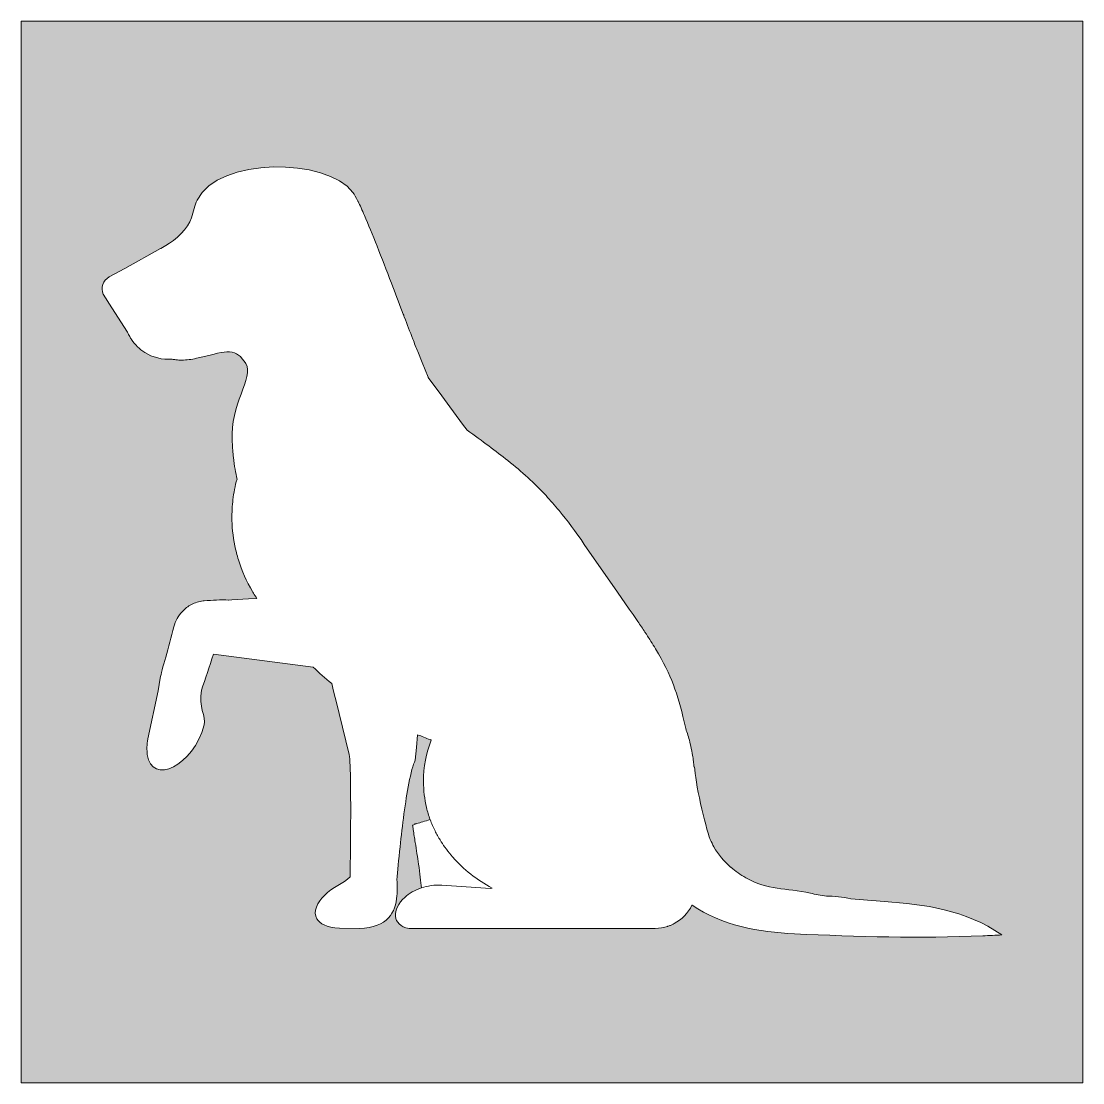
# Model space of a CAD drawing. Extents: x 259 to 1424, y -885 to -136.
# Drawn here: x 258.9 to 582.9, y -459.6 to -135.6 of the extents above; entities that cross this region are included whole.
import ezdxf

# ---------------------------------------------------------------- set-up
doc = ezdxf.new("R2010")
doc.units = 0
doc.header["$MEASUREMENT"] = 0
doc.layers.add('Layer 1', color=7, linetype='Continuous', lineweight=0)

msp = doc.modelspace()

# ---------------------------------------------------------------- hatches: boundary and pattern name
at = {"layer": 'Layer 1', "true_color": 0x222a39, "transparency": 33554687}
h = msp.add_hatch(color=179, dxfattribs=at)
h.dxf.hatch_style = 2
edge = h.paths.add_edge_path()
edge.add_spline(control_points=[(552.47, -414.8), (533.29, -415.63), (514.19, -415.06), (494.99, -414.19), (484.12, -413.69), (472.81, -411.65), (463.68, -405.4), (463.67, -405.41), (463.67, -405.41), (463.67, -405.42), (462.43, -407.89), (460.65, -409.83), (458.19, -411.07), (457.89, -411.24), (457.58, -411.4), (457.28, -411.5), (457.02, -411.63), (456.73, -411.74), (456.45, -411.83), (456.39, -411.87), (456.3, -411.9), (456.23, -411.92), (456.23, -411.92), (456.23, -411.91), (456.23, -411.91), (455.06, -412.3), (453.8, -412.52), (452.48, -412.52), (452.48, -412.52), (384.28, -412.52), (384.28, -412.52), (380.56, -412.52), (377.32, -412.52), (377.32, -412.52), (371.93, -411.66), (372.09, -406.64), (376.03, -403.05), (377.33, -401.86), (379.04, -400.82), (381.1, -400.14), (382.92, -399.54), (385.02, -399.22), (387.35, -399.32), (387.35, -399.32), (402.16, -400.32), (402.16, -400.32), (402.16, -400.32), (402.66, -400.25), (402.66, -400.25), (398.01, -397.7), (393.94, -394.49), (390.65, -390.76), (390.47, -390.56), (390.29, -390.35), (390.12, -390.14), (389.46, -389.37), (388.84, -388.57), (388.25, -387.76), (387.73, -387.03), (387.23, -386.28), (386.76, -385.5), (386.65, -385.32), (386.54, -385.14), (386.44, -384.95), (386.28, -384.7), (386.14, -384.45), (386, -384.19), (385.74, -383.73), (385.49, -383.26), (385.26, -382.79), (384.7, -381.66), (384.2, -380.51), (383.76, -379.32), (383.32, -378.12), (382.95, -376.88), (382.65, -375.62), (382.04, -373.08), (381.72, -370.44), (381.72, -367.7), (381.72, -363.29), (382.54, -359.03), (384.1, -355.07), (383.97, -355.03), (383.86, -354.99), (383.73, -354.92), (382.45, -354.44), (381.19, -353.94), (379.93, -353.4), (379.93, -353.4), (379.57, -357.29), (379.57, -357.29), (379.57, -357.29), (379.21, -361.15), (379.21, -361.15), (378.51, -362.6), (377.86, -365.12), (377.25, -368.23), (376.16, -373.77), (375.25, -381.16), (374.56, -387.6), (374.57, -387.61), (374.57, -387.62), (374.56, -387.63), (374.15, -391.56), (373.82, -395.13), (373.6, -397.71), (373.7, -399.28), (373.76, -400.95), (373.62, -402.58), (373.19, -407.59), (370.9, -412.24), (362.12, -412.6), (362.12, -412.6), (356.08, -412.45), (356.08, -412.45), (352.07, -412.19), (350.01, -411.08), (349.16, -409.62), (347.9, -407.47), (349.4, -404.53), (351.47, -402.47), (354.01, -399.93), (357.27, -398.79), (359.31, -396.8), (359.32, -396.4), (359.32, -395.99), (359.33, -395.55), (359.33, -395.22), (359.34, -394.88), (359.34, -394.53), (359.39, -391.63), (359.43, -388.02), (359.46, -384.22), (359.49, -380.51), (359.51, -376.63), (359.49, -373.04), (359.49, -371.44), (359.48, -369.9), (359.45, -368.47), (359.39, -364.19), (359.27, -360.81), (359.03, -359.46), (359.03, -359.46), (355.95, -346.91), (355.95, -346.91), (355.95, -346.91), (355.22, -343.95), (355.22, -343.95), (355.22, -343.95), (355.22, -343.94), (355.22, -343.94), (355.22, -343.94), (354.29, -340.15), (354.29, -340.15), (354.29, -340.15), (353.7, -337.74), (353.7, -337.74), (351.76, -336.17), (349.87, -334.52), (348.05, -332.78), (348.05, -332.78), (317.6, -328.87), (317.6, -328.87), (316.4, -332.59), (315.12, -336.39), (313.97, -339.83), (312.84, -344.85), (315.47, -347.85), (314.8, -350.44), (311.49, -362.94), (298.75, -369.06), (297.42, -359.42), (297.25, -358.12), (297.27, -356.53), (297.55, -354.64), (297.55, -354.64), (300.73, -340.02), (300.73, -340.02), (300.73, -340.02), (301.38, -336.11), (301.38, -336.11), (301.75, -333.96), (304.05, -326.45), (305.53, -320.5), (305.75, -319.6), (306.08, -318.76), (306.52, -317.98), (306.95, -317.17), (307.49, -316.42), (308.13, -315.76), (308.92, -314.93), (309.85, -314.22), (310.88, -313.68), (311.97, -313.11), (313.18, -312.73), (314.45, -312.58), (314.56, -312.56), (314.66, -312.55), (314.77, -312.54), (317.32, -312.32), (319.84, -312.19), (322.25, -312.32), (322.25, -312.32), (322.32, -312.32), (322.32, -312.32), (322.32, -312.32), (323.23, -312.27), (323.23, -312.27), (323.23, -312.27), (328.35, -311.98), (328.35, -311.98), (328.35, -311.98), (330.87, -311.84), (330.87, -311.84), (330.5, -311.3), (330.17, -310.77), (329.84, -310.23), (329.84, -310.23), (329.66, -309.92), (329.66, -309.92), (329.66, -309.92), (329.54, -309.71), (329.54, -309.71), (327.71, -306.62), (326.26, -303.38), (325.23, -300.01), (324.79, -298.6), (324.43, -297.16), (324.14, -295.71), (323.54, -292.8), (323.24, -289.83), (323.25, -286.86), (323.25, -286.86), (323.25, -286.82), (323.25, -286.82), (323.25, -286.55), (323.25, -286.27), (323.26, -286), (323.27, -285.64), (323.28, -285.28), (323.3, -284.92), (323.32, -284.36), (323.36, -283.81), (323.4, -283.25), (323.45, -282.74), (323.5, -282.23), (323.56, -281.72), (323.8, -279.59), (324.21, -277.48), (324.8, -275.39), (324.8, -275.39), (324.8, -275.38), (324.8, -275.37), (324.39, -273.48), (324, -271.31), (323.72, -268.84), (323.63, -268.11), (323.56, -267.35), (323.49, -266.57), (323.37, -265.01), (323.3, -263.35), (323.3, -261.6), (323.43, -251.11), (330.72, -243.15), (326.96, -239.39), (324.13, -235), (320.72, -236.59), (312.41, -238.52), (310.95, -238.85), (309.45, -239.07), (307.93, -239.07), (307.34, -239.07), (306.76, -239.04), (306.15, -238.96), (305.76, -238.91), (305.36, -238.87), (304.97, -238.78), (301.97, -239.02), (299.06, -238.26), (296.64, -236.72), (295.03, -235.72), (293.64, -234.37), (292.58, -232.74), (292.4, -232.46), (292.23, -232.19), (292.05, -231.89), (291.82, -231.46), (291.6, -231.02), (291.4, -230.56), (291.4, -230.56), (286.62, -223.08), (286.62, -223.08), (286.62, -223.08), (283.97, -218.97), (283.97, -218.97), (283.14, -216.97), (283.92, -214.71), (285.79, -213.69), (285.79, -213.69), (290.55, -211.06), (290.55, -211.06), (290.55, -211.06), (301.45, -205.03), (301.45, -205.03), (301.45, -205.03), (301.58, -204.97), (301.58, -204.97), (301.58, -204.97), (303.1, -204.1), (303.1, -204.1), (305.99, -202.51), (310, -198.81), (310.87, -195.66), (310.87, -195.66), (311.74, -192.77), (311.74, -192.77), (311.93, -191.85), (312.21, -191.01), (312.63, -190.2), (319.11, -177.02), (352.05, -177.2), (360.19, -187.9), (360.6, -188.44), (361.12, -189.35), (361.73, -190.59), (361.75, -190.62), (361.75, -190.64), (361.77, -190.66), (362.35, -191.83), (363, -193.27), (363.72, -194.93), (366.03, -200.26), (368.96, -207.8), (371.94, -215.56), (373.04, -218.46), (374.15, -221.39), (375.25, -224.25), (375.38, -224.62), (375.53, -224.99), (375.67, -225.36), (375.73, -225.52), (375.79, -225.69), (375.85, -225.85), (376.75, -228.19), (377.62, -230.47), (378.45, -232.63), (378.97, -233.97), (379.47, -235.25), (379.95, -236.48), (379.95, -236.48), (381.31, -239.82), (381.31, -239.82), (381.31, -239.82), (383.13, -244.31), (383.13, -244.31), (383.13, -244.31), (383.15, -244.35), (383.15, -244.35), (383.15, -244.35), (387.32, -249.99), (387.32, -249.99), (387.32, -249.99), (388.96, -252.22), (388.96, -252.22), (388.96, -252.22), (393.67, -258.59), (393.67, -258.59), (393.67, -258.59), (395.02, -260.42), (395.02, -260.42), (399.76, -263.84), (403.83, -266.81), (407.46, -269.73), (411.77, -273.16), (415.49, -276.54), (419.12, -280.43), (420.46, -281.88), (421.79, -283.4), (423.12, -285.02), (425.6, -288.02), (428.11, -291.39), (430.8, -295.3), (430.8, -295.3), (440.91, -309.89), (440.91, -309.89), (440.91, -309.89), (444.53, -315.11), (444.53, -315.11), (444.53, -315.11), (445.67, -316.76), (445.67, -316.76), (445.67, -316.76), (446.93, -318.57), (446.93, -318.57), (446.93, -318.57), (447.11, -318.83), (447.11, -318.83), (447.9, -319.98), (448.63, -321.07), (449.31, -322.11), (449.51, -322.4), (449.7, -322.69), (449.88, -322.97), (450.2, -323.45), (450.5, -323.91), (450.78, -324.37), (451.78, -325.92), (452.66, -327.37), (453.46, -328.74), (457.98, -336.59), (459.58, -342.03), (461.68, -351.12), (461.75, -351.41), (461.82, -351.7), (461.89, -352), (461.89, -352.02), (461.92, -352.06), (461.92, -352.08), (462.39, -353.4), (462.8, -354.76), (463.13, -356.16), (463.37, -357.13), (463.58, -358.12), (463.75, -359.12), (463.87, -359.78), (463.97, -360.45), (464.05, -361.12), (464.09, -361.43), (464.13, -361.73), (464.16, -362.04), (464.22, -362.46), (464.26, -362.87), (464.29, -363.28), (464.35, -363.28), (464.42, -363.26), (464.48, -363.26), (464.55, -367.41), (467.66, -381.46), (469.27, -385.38), (469.59, -386.17), (469.96, -386.94), (470.38, -387.67), (471.69, -390.01), (473.44, -392.05), (475.47, -393.8), (475.5, -393.83), (475.53, -393.85), (475.56, -393.87), (476.96, -395.07), (478.49, -396.13), (480.1, -397.05), (486.92, -400.97), (492.19, -400.14), (499.8, -401.79), (501.4, -402.14), (503.04, -402.41), (504.69, -402.66), (507.02, -402.7), (509.64, -402.91), (512.17, -403.52), (512.18, -403.52), (512.18, -403.52), (512.19, -403.52), (515.57, -403.81), (518.99, -404.03), (522.44, -404.3), (534.57, -405.21), (546.99, -406.75), (558.25, -414.52), (556.32, -414.63), (554.38, -414.71), (552.47, -414.8)], knot_values=[0, 0, 0, 0, 1, 1, 1, 2, 2, 2, 3, 3, 3, 4, 4, 4, 5, 5, 5, 6, 6, 6, 7, 7, 7, 8, 8, 8, 9, 9, 9, 10, 10, 10, 11, 11, 11, 12, 12, 12, 13, 13, 13, 14, 14, 14, 15, 15, 15, 16, 16, 16, 17, 17, 17, 18, 18, 18, 19, 19, 19, 20, 20, 20, 21, 21, 21, 22, 22, 22, 23, 23, 23, 24, 24, 24, 25, 25, 25, 26, 26, 26, 27, 27, 27, 28, 28, 28, 29, 29, 29, 30, 30, 30, 31, 31, 31, 32, 32, 32, 33, 33, 33, 34, 34, 34, 35, 35, 35, 36, 36, 36, 37, 37, 37, 38, 38, 38, 39, 39, 39, 40, 40, 40, 41, 41, 41, 42, 42, 42, 43, 43, 43, 44, 44, 44, 45, 45, 45, 46, 46, 46, 47, 47, 47, 48, 48, 48, 49, 49, 49, 50, 50, 50, 51, 51, 51, 52, 52, 52, 53, 53, 53, 54, 54, 54, 55, 55, 55, 56, 56, 56, 57, 57, 57, 58, 58, 58, 59, 59, 59, 60, 60, 60, 61, 61, 61, 62, 62, 62, 63, 63, 63, 64, 64, 64, 65, 65, 65, 66, 66, 66, 67, 67, 67, 68, 68, 68, 69, 69, 69, 70, 70, 70, 71, 71, 71, 72, 72, 72, 73, 73, 73, 74, 74, 74, 75, 75, 75, 76, 76, 76, 77, 77, 77, 78, 78, 78, 79, 79, 79, 80, 80, 80, 81, 81, 81, 82, 82, 82, 83, 83, 83, 84, 84, 84, 85, 85, 85, 86, 86, 86, 87, 87, 87, 88, 88, 88, 89, 89, 89, 90, 90, 90, 91, 91, 91, 92, 92, 92, 93, 93, 93, 94, 94, 94, 95, 95, 95, 96, 96, 96, 97, 97, 97, 98, 98, 98, 99, 99, 99, 100, 100, 100, 101, 101, 101, 102, 102, 102, 103, 103, 103, 104, 104, 104, 105, 105, 105, 106, 106, 106, 107, 107, 107, 108, 108, 108, 109, 109, 109, 110, 110, 110, 111, 111, 111, 112, 112, 112, 113, 113, 113, 114, 114, 114, 115, 115, 115, 116, 116, 116, 117, 117, 117, 118, 118, 118, 119, 119, 119, 120, 120, 120, 121, 121, 121, 122, 122, 122, 123, 123, 123, 124, 124, 124, 125, 125, 125, 126, 126, 126, 127, 127, 127, 128, 128, 128, 129, 129, 129, 130, 130, 130, 131, 131, 131, 132, 132, 132, 133, 133, 133, 134, 134, 134, 135, 135, 135, 136, 136, 136, 137, 137, 137, 138, 138, 138, 139, 139, 139, 140, 140, 140, 141, 141, 141, 142, 142, 142, 143, 143, 143, 144, 144, 144, 145, 145, 145, 146, 146, 146, 147, 147, 147, 148, 148, 148, 149, 149, 149, 150, 150, 150, 151, 151, 151, 152, 152, 152, 153, 153, 153, 154, 154, 154, 155, 155, 155, 156, 156, 156, 157, 157, 157, 157], degree=3, periodic=0)
edge = h.paths.add_edge_path()
edge.add_spline(control_points=[(258.94, -135.63), (258.94, -135.63), (258.94, -459.65), (258.94, -459.65), (258.94, -459.65), (582.95, -459.65), (582.95, -459.65), (582.95, -459.65), (582.95, -135.63), (582.95, -135.63), (582.95, -135.63), (258.94, -135.63), (258.94, -135.63)], knot_values=[0, 0, 0, 0, 1, 1, 1, 2, 2, 2, 3, 3, 3, 4, 4, 4, 4], degree=3, periodic=0)
edge = h.paths.add_edge_path()
edge.add_spline(control_points=[(390.65, -390.76), (390.47, -390.56), (390.29, -390.35), (390.12, -390.14), (389.46, -389.37), (388.84, -388.57), (388.25, -387.76), (387.73, -387.03), (387.23, -386.28), (386.76, -385.5), (386.65, -385.32), (386.54, -385.14), (386.44, -384.95), (386.28, -384.7), (386.14, -384.45), (386, -384.19), (385.74, -383.73), (385.49, -383.26), (385.26, -382.79), (384.7, -381.66), (384.2, -380.51), (383.76, -379.32), (382.16, -379.81), (380.79, -380.21), (379.71, -380.56), (379.53, -380.62), (379.35, -380.67), (379.19, -380.73), (379.16, -380.66), (379.14, -380.59), (379.11, -380.52), (379.12, -380.6), (379.13, -380.67), (379.14, -380.75), (378.87, -380.83), (378.63, -380.91), (378.41, -380.99), (378.47, -381.43), (378.53, -381.87), (378.59, -382.31), (378.8, -383.67), (379, -385), (379.2, -386.28), (379.56, -388.65), (379.91, -390.87), (380.21, -392.88), (380.63, -395.76), (380.92, -398.26), (381.1, -400.14), (382.92, -399.54), (385.02, -399.22), (387.35, -399.32), (387.35, -399.32), (402.16, -400.32), (402.16, -400.32), (402.16, -400.32), (402.66, -400.25), (402.66, -400.25), (398.01, -397.7), (393.94, -394.49), (390.65, -390.76)], knot_values=[0, 0, 0, 0, 1, 1, 1, 2, 2, 2, 3, 3, 3, 4, 4, 4, 5, 5, 5, 6, 6, 6, 7, 7, 7, 8, 8, 8, 9, 9, 9, 10, 10, 10, 11, 11, 11, 12, 12, 12, 13, 13, 13, 14, 14, 14, 15, 15, 15, 16, 16, 16, 17, 17, 17, 18, 18, 18, 19, 19, 19, 20, 20, 20, 20], degree=3, periodic=0)

# ---------------------------------------------------------------- linework, layer by layer
at = {"layer": 'Layer 1'}
for points, knots in [([(258.94, -135.63), (258.94, -135.63), (258.94, -459.65), (258.94, -459.65), (258.94, -459.65), (582.95, -459.65), (582.95, -459.65), (582.95, -459.65), (582.95, -135.63), (582.95, -135.63), (582.95, -135.63), (258.94, -135.63), (258.94, -135.63)], [0, 0, 0, 0, 1, 1, 1, 2, 2, 2, 3, 3, 3, 4, 4, 4, 4]), ([(552.47, -414.8), (533.29, -415.63), (514.19, -415.06), (494.99, -414.19), (484.12, -413.69), (472.81, -411.65), (463.68, -405.4), (463.67, -405.41), (463.67, -405.41), (463.67, -405.42), (462.43, -407.89), (460.65, -409.83), (458.19, -411.07), (457.89, -411.24), (457.58, -411.4), (457.28, -411.5), (457.02, -411.63), (456.73, -411.74), (456.45, -411.83), (456.39, -411.87), (456.3, -411.9), (456.23, -411.92), (456.23, -411.92), (456.23, -411.91), (456.23, -411.91), (455.06, -412.3), (453.8, -412.52), (452.48, -412.52), (452.48, -412.52), (384.28, -412.52), (384.28, -412.52), (380.56, -412.52), (377.32, -412.52), (377.32, -412.52), (371.93, -411.66), (372.09, -406.64), (376.03, -403.05), (377.33, -401.86), (379.04, -400.82), (381.1, -400.14), (382.92, -399.54), (385.02, -399.22), (387.35, -399.32), (387.35, -399.32), (402.16, -400.32), (402.16, -400.32), (402.16, -400.32), (402.66, -400.25), (402.66, -400.25), (398.01, -397.7), (393.94, -394.49), (390.65, -390.76), (390.47, -390.56), (390.29, -390.35), (390.12, -390.14), (389.46, -389.37), (388.84, -388.57), (388.25, -387.76), (387.73, -387.03), (387.23, -386.28), (386.76, -385.5), (386.65, -385.32), (386.54, -385.14), (386.44, -384.95), (386.28, -384.7), (386.14, -384.45), (386, -384.19), (385.74, -383.73), (385.49, -383.26), (385.26, -382.79), (384.7, -381.66), (384.2, -380.51), (383.76, -379.32), (383.32, -378.12), (382.95, -376.88), (382.65, -375.62), (382.04, -373.08), (381.72, -370.44), (381.72, -367.7), (381.72, -363.29), (382.54, -359.03), (384.1, -355.07), (383.97, -355.03), (383.86, -354.99), (383.73, -354.92), (382.45, -354.44), (381.19, -353.94), (379.93, -353.4), (379.93, -353.4), (379.57, -357.29), (379.57, -357.29), (379.57, -357.29), (379.21, -361.15), (379.21, -361.15), (378.51, -362.6), (377.86, -365.12), (377.25, -368.23), (376.16, -373.77), (375.25, -381.16), (374.56, -387.6), (374.57, -387.61), (374.57, -387.62), (374.56, -387.63), (374.15, -391.56), (373.82, -395.13), (373.6, -397.71), (373.7, -399.28), (373.76, -400.95), (373.62, -402.58), (373.19, -407.59), (370.9, -412.24), (362.12, -412.6), (362.12, -412.6), (356.08, -412.45), (356.08, -412.45), (352.07, -412.19), (350.01, -411.08), (349.16, -409.62), (347.9, -407.47), (349.4, -404.53), (351.47, -402.47), (354.01, -399.93), (357.27, -398.79), (359.31, -396.8), (359.32, -396.4), (359.32, -395.99), (359.33, -395.55), (359.33, -395.22), (359.34, -394.88), (359.34, -394.53), (359.39, -391.63), (359.43, -388.02), (359.46, -384.22), (359.49, -380.51), (359.51, -376.63), (359.49, -373.04), (359.49, -371.44), (359.48, -369.9), (359.45, -368.47), (359.39, -364.19), (359.27, -360.81), (359.03, -359.46), (359.03, -359.46), (355.95, -346.91), (355.95, -346.91), (355.95, -346.91), (355.22, -343.95), (355.22, -343.95), (355.22, -343.95), (355.22, -343.94), (355.22, -343.94), (355.22, -343.94), (354.29, -340.15), (354.29, -340.15), (354.29, -340.15), (353.7, -337.74), (353.7, -337.74), (351.76, -336.17), (349.87, -334.52), (348.05, -332.78), (348.05, -332.78), (317.6, -328.87), (317.6, -328.87), (316.4, -332.59), (315.12, -336.39), (313.97, -339.83), (312.84, -344.85), (315.47, -347.85), (314.8, -350.44), (311.49, -362.94), (298.75, -369.06), (297.42, -359.42), (297.25, -358.12), (297.27, -356.53), (297.55, -354.64), (297.55, -354.64), (300.73, -340.02), (300.73, -340.02), (300.73, -340.02), (301.38, -336.11), (301.38, -336.11), (301.75, -333.96), (304.05, -326.45), (305.53, -320.5), (305.75, -319.6), (306.08, -318.76), (306.52, -317.98), (306.95, -317.17), (307.49, -316.42), (308.13, -315.76), (308.92, -314.93), (309.85, -314.22), (310.88, -313.68), (311.97, -313.11), (313.18, -312.73), (314.45, -312.58), (314.56, -312.56), (314.66, -312.55), (314.77, -312.54), (317.32, -312.32), (319.84, -312.19), (322.25, -312.32), (322.25, -312.32), (322.32, -312.32), (322.32, -312.32), (322.32, -312.32), (323.23, -312.27), (323.23, -312.27), (323.23, -312.27), (328.35, -311.98), (328.35, -311.98), (328.35, -311.98), (330.87, -311.84), (330.87, -311.84), (330.5, -311.3), (330.17, -310.77), (329.84, -310.23), (329.84, -310.23), (329.66, -309.92), (329.66, -309.92), (329.66, -309.92), (329.54, -309.71), (329.54, -309.71), (327.71, -306.62), (326.26, -303.38), (325.23, -300.01), (324.79, -298.6), (324.43, -297.16), (324.14, -295.71), (323.54, -292.8), (323.24, -289.83), (323.25, -286.86), (323.25, -286.86), (323.25, -286.82), (323.25, -286.82), (323.25, -286.55), (323.25, -286.27), (323.26, -286), (323.27, -285.64), (323.28, -285.28), (323.3, -284.92), (323.32, -284.36), (323.36, -283.81), (323.4, -283.25), (323.45, -282.74), (323.5, -282.23), (323.56, -281.72), (323.8, -279.59), (324.21, -277.48), (324.8, -275.39), (324.8, -275.39), (324.8, -275.38), (324.8, -275.37), (324.39, -273.48), (324, -271.31), (323.72, -268.84), (323.63, -268.11), (323.56, -267.35), (323.49, -266.57), (323.37, -265.01), (323.3, -263.35), (323.3, -261.6), (323.43, -251.11), (330.72, -243.15), (326.96, -239.39), (324.13, -235), (320.72, -236.59), (312.41, -238.52), (310.95, -238.85), (309.45, -239.07), (307.93, -239.07), (307.34, -239.07), (306.76, -239.04), (306.15, -238.96), (305.76, -238.91), (305.36, -238.87), (304.97, -238.78), (301.97, -239.02), (299.06, -238.26), (296.64, -236.72), (295.03, -235.72), (293.64, -234.37), (292.58, -232.74), (292.4, -232.46), (292.23, -232.19), (292.05, -231.89), (291.82, -231.46), (291.6, -231.02), (291.4, -230.56), (291.4, -230.56), (286.62, -223.08), (286.62, -223.08), (286.62, -223.08), (283.97, -218.97), (283.97, -218.97), (283.14, -216.97), (283.92, -214.71), (285.79, -213.69), (285.79, -213.69), (290.55, -211.06), (290.55, -211.06), (290.55, -211.06), (301.45, -205.03), (301.45, -205.03), (301.45, -205.03), (301.58, -204.97), (301.58, -204.97), (301.58, -204.97), (303.1, -204.1), (303.1, -204.1), (305.99, -202.51), (310, -198.81), (310.87, -195.66), (310.87, -195.66), (311.74, -192.77), (311.74, -192.77), (311.93, -191.85), (312.21, -191.01), (312.63, -190.2), (319.11, -177.02), (352.05, -177.2), (360.19, -187.9), (360.6, -188.44), (361.12, -189.35), (361.73, -190.59), (361.75, -190.62), (361.75, -190.64), (361.77, -190.66), (362.35, -191.83), (363, -193.27), (363.72, -194.93), (366.03, -200.26), (368.96, -207.8), (371.94, -215.56), (373.04, -218.46), (374.15, -221.39), (375.25, -224.25), (375.38, -224.62), (375.53, -224.99), (375.67, -225.36), (375.73, -225.52), (375.79, -225.69), (375.85, -225.85), (376.75, -228.19), (377.62, -230.47), (378.45, -232.63), (378.97, -233.97), (379.47, -235.25), (379.95, -236.48), (379.95, -236.48), (381.31, -239.82), (381.31, -239.82), (381.31, -239.82), (383.13, -244.31), (383.13, -244.31), (383.13, -244.31), (383.15, -244.35), (383.15, -244.35), (383.15, -244.35), (387.32, -249.99), (387.32, -249.99), (387.32, -249.99), (388.96, -252.22), (388.96, -252.22), (388.96, -252.22), (393.67, -258.59), (393.67, -258.59), (393.67, -258.59), (395.02, -260.42), (395.02, -260.42), (399.76, -263.84), (403.83, -266.81), (407.46, -269.73), (411.77, -273.16), (415.49, -276.54), (419.12, -280.43), (420.46, -281.88), (421.79, -283.4), (423.12, -285.02), (425.6, -288.02), (428.11, -291.39), (430.8, -295.3), (430.8, -295.3), (440.91, -309.89), (440.91, -309.89), (440.91, -309.89), (444.53, -315.11), (444.53, -315.11), (444.53, -315.11), (445.67, -316.76), (445.67, -316.76), (445.67, -316.76), (446.93, -318.57), (446.93, -318.57), (446.93, -318.57), (447.11, -318.83), (447.11, -318.83), (447.9, -319.98), (448.63, -321.07), (449.31, -322.11), (449.51, -322.4), (449.7, -322.69), (449.88, -322.97), (450.2, -323.45), (450.5, -323.91), (450.78, -324.37), (451.78, -325.92), (452.66, -327.37), (453.46, -328.74), (457.98, -336.59), (459.58, -342.03), (461.68, -351.12), (461.75, -351.41), (461.82, -351.7), (461.89, -352), (461.89, -352.02), (461.92, -352.06), (461.92, -352.08), (462.39, -353.4), (462.8, -354.76), (463.13, -356.16), (463.37, -357.13), (463.58, -358.12), (463.75, -359.12), (463.87, -359.78), (463.97, -360.45), (464.05, -361.12), (464.09, -361.43), (464.13, -361.73), (464.16, -362.04), (464.22, -362.46), (464.26, -362.87), (464.29, -363.28), (464.35, -363.28), (464.42, -363.26), (464.48, -363.26), (464.55, -367.41), (467.66, -381.46), (469.27, -385.38), (469.59, -386.17), (469.96, -386.94), (470.38, -387.67), (471.69, -390.01), (473.44, -392.05), (475.47, -393.8), (475.5, -393.83), (475.53, -393.85), (475.56, -393.87), (476.96, -395.07), (478.49, -396.13), (480.1, -397.05), (486.92, -400.97), (492.19, -400.14), (499.8, -401.79), (501.4, -402.14), (503.04, -402.41), (504.69, -402.66), (507.02, -402.7), (509.64, -402.91), (512.17, -403.52), (512.18, -403.52), (512.18, -403.52), (512.19, -403.52), (515.57, -403.81), (518.99, -404.03), (522.44, -404.3), (534.57, -405.21), (546.99, -406.75), (558.25, -414.52), (556.32, -414.63), (554.38, -414.71), (552.47, -414.8)], [0, 0, 0, 0, 1, 1, 1, 2, 2, 2, 3, 3, 3, 4, 4, 4, 5, 5, 5, 6, 6, 6, 7, 7, 7, 8, 8, 8, 9, 9, 9, 10, 10, 10, 11, 11, 11, 12, 12, 12, 13, 13, 13, 14, 14, 14, 15, 15, 15, 16, 16, 16, 17, 17, 17, 18, 18, 18, 19, 19, 19, 20, 20, 20, 21, 21, 21, 22, 22, 22, 23, 23, 23, 24, 24, 24, 25, 25, 25, 26, 26, 26, 27, 27, 27, 28, 28, 28, 29, 29, 29, 30, 30, 30, 31, 31, 31, 32, 32, 32, 33, 33, 33, 34, 34, 34, 35, 35, 35, 36, 36, 36, 37, 37, 37, 38, 38, 38, 39, 39, 39, 40, 40, 40, 41, 41, 41, 42, 42, 42, 43, 43, 43, 44, 44, 44, 45, 45, 45, 46, 46, 46, 47, 47, 47, 48, 48, 48, 49, 49, 49, 50, 50, 50, 51, 51, 51, 52, 52, 52, 53, 53, 53, 54, 54, 54, 55, 55, 55, 56, 56, 56, 57, 57, 57, 58, 58, 58, 59, 59, 59, 60, 60, 60, 61, 61, 61, 62, 62, 62, 63, 63, 63, 64, 64, 64, 65, 65, 65, 66, 66, 66, 67, 67, 67, 68, 68, 68, 69, 69, 69, 70, 70, 70, 71, 71, 71, 72, 72, 72, 73, 73, 73, 74, 74, 74, 75, 75, 75, 76, 76, 76, 77, 77, 77, 78, 78, 78, 79, 79, 79, 80, 80, 80, 81, 81, 81, 82, 82, 82, 83, 83, 83, 84, 84, 84, 85, 85, 85, 86, 86, 86, 87, 87, 87, 88, 88, 88, 89, 89, 89, 90, 90, 90, 91, 91, 91, 92, 92, 92, 93, 93, 93, 94, 94, 94, 95, 95, 95, 96, 96, 96, 97, 97, 97, 98, 98, 98, 99, 99, 99, 100, 100, 100, 101, 101, 101, 102, 102, 102, 103, 103, 103, 104, 104, 104, 105, 105, 105, 106, 106, 106, 107, 107, 107, 108, 108, 108, 109, 109, 109, 110, 110, 110, 111, 111, 111, 112, 112, 112, 113, 113, 113, 114, 114, 114, 115, 115, 115, 116, 116, 116, 117, 117, 117, 118, 118, 118, 119, 119, 119, 120, 120, 120, 121, 121, 121, 122, 122, 122, 123, 123, 123, 124, 124, 124, 125, 125, 125, 126, 126, 126, 127, 127, 127, 128, 128, 128, 129, 129, 129, 130, 130, 130, 131, 131, 131, 132, 132, 132, 133, 133, 133, 134, 134, 134, 135, 135, 135, 136, 136, 136, 137, 137, 137, 138, 138, 138, 139, 139, 139, 140, 140, 140, 141, 141, 141, 142, 142, 142, 143, 143, 143, 144, 144, 144, 145, 145, 145, 146, 146, 146, 147, 147, 147, 148, 148, 148, 149, 149, 149, 150, 150, 150, 151, 151, 151, 152, 152, 152, 153, 153, 153, 154, 154, 154, 155, 155, 155, 156, 156, 156, 157, 157, 157, 157]), ([(390.65, -390.76), (390.47, -390.56), (390.29, -390.35), (390.12, -390.14), (389.46, -389.37), (388.84, -388.57), (388.25, -387.76), (387.73, -387.03), (387.23, -386.28), (386.76, -385.5), (386.65, -385.32), (386.54, -385.14), (386.44, -384.95), (386.28, -384.7), (386.14, -384.45), (386, -384.19), (385.74, -383.73), (385.49, -383.26), (385.26, -382.79), (384.7, -381.66), (384.2, -380.51), (383.76, -379.32), (382.16, -379.81), (380.79, -380.21), (379.71, -380.56), (379.53, -380.62), (379.35, -380.67), (379.19, -380.73), (379.16, -380.66), (379.14, -380.59), (379.11, -380.52), (379.12, -380.6), (379.13, -380.67), (379.14, -380.75), (378.87, -380.83), (378.63, -380.91), (378.41, -380.99), (378.47, -381.43), (378.53, -381.87), (378.59, -382.31), (378.8, -383.67), (379, -385), (379.2, -386.28), (379.56, -388.65), (379.91, -390.87), (380.21, -392.88), (380.63, -395.76), (380.92, -398.26), (381.1, -400.14), (382.92, -399.54), (385.02, -399.22), (387.35, -399.32), (387.35, -399.32), (402.16, -400.32), (402.16, -400.32), (402.16, -400.32), (402.66, -400.25), (402.66, -400.25), (398.01, -397.7), (393.94, -394.49), (390.65, -390.76)], [0, 0, 0, 0, 1, 1, 1, 2, 2, 2, 3, 3, 3, 4, 4, 4, 5, 5, 5, 6, 6, 6, 7, 7, 7, 8, 8, 8, 9, 9, 9, 10, 10, 10, 11, 11, 11, 12, 12, 12, 13, 13, 13, 14, 14, 14, 15, 15, 15, 16, 16, 16, 17, 17, 17, 18, 18, 18, 19, 19, 19, 20, 20, 20, 20])]:
    msp.add_open_spline(points, degree=3, knots=knots, dxfattribs=at)

doc.saveas('drawing.dxf')
